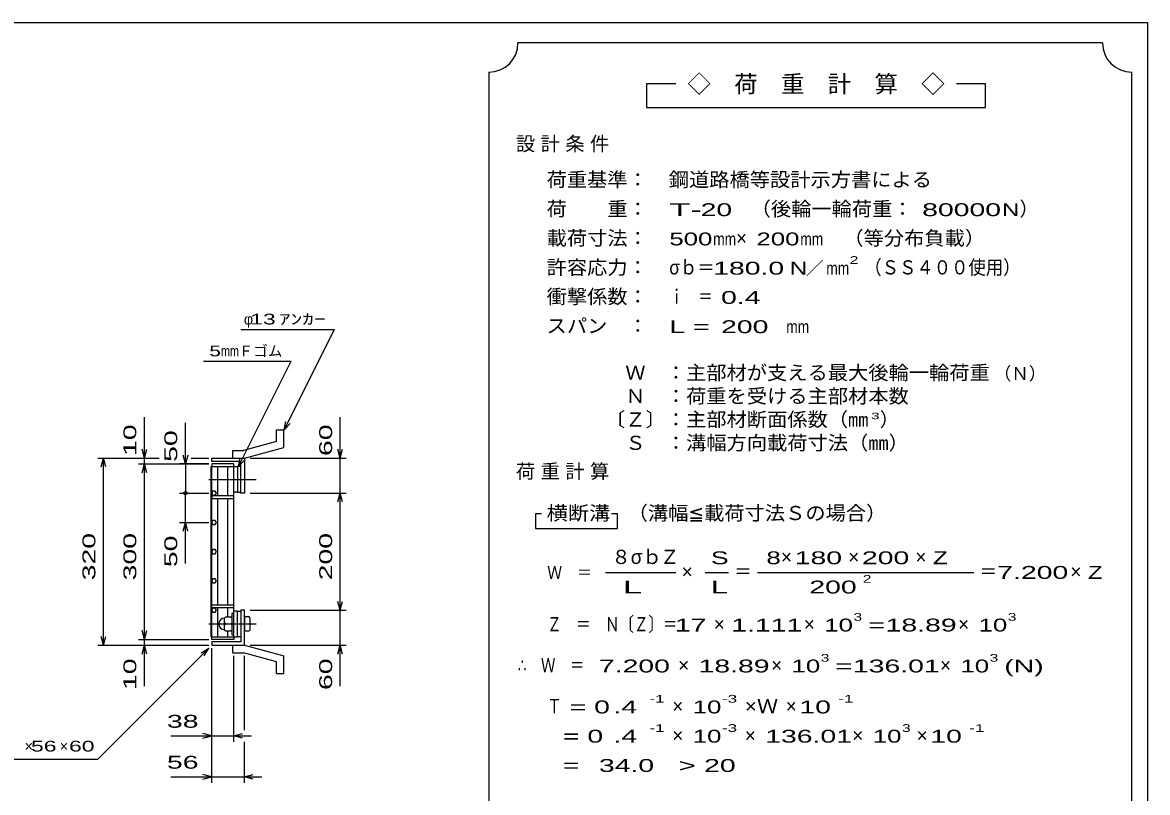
# Model space of a CAD drawing. Units: millimetres, scale not verified. Extents: x -1820 to 1731, y -1282 to 1054.
# Drawn here: x -194 to 1731, y -263 to 1054 of the extents above; entities that cross this region are included whole.
import ezdxf
from ezdxf.enums import TextEntityAlignment as Align

# ---------------------------------------------------------------- set-up
doc = ezdxf.new("R2010")
doc.units = ezdxf.units.MM
doc.header["$LTSCALE"] = 10
doc.linetypes.add('CHAIN', pattern=[18.5, 12, -1.5, 3.5, -1.5])
for name, color, linetype, lineweight in [('0_2', 150, 'Continuous', 25), ('16', 3, 'Continuous', 25), ('19', 6, 'Continuous', 25), ('22', 4, 'Continuous', 25), ('24', 2, 'Continuous', 25)]:
    doc.layers.add(name, color=color, linetype=linetype, lineweight=lineweight)
doc.styles.add('ベクトル', font='')
doc.styles.get('ベクトル').set_extended_font_data('ベクトル')

msp = doc.modelspace()

# ---------------------------------------------------------------- linework, layer by layer
at = {"layer": '0_2'}
for p, q in [((-1729, 1053.5), (1731, 1053.5)), ((1731, 1053.5), (1731, -1146.5))]:
    msp.add_line(p, q, dxfattribs=at)
at = {"layer": '16'}
for p, q in [((129.3, 3.5), (129.3, 294.5)), ((129.3, 294.5), (130, 294.5)), ((168, 299), (130, 299)), ((130, 299), (130, 294.5)), ((130, 294.5), (168, 294.5)), ((130, 3.5), (130, 294.5)), ((130, 294.5), (168, 294.5)), ((140.5, 244.5), (140.5, 294.5)), ((157.5, 244.5), (157.5, 294.5)), ((168, 294.5), (168, 299)), ((168, 3.5), (168, 294.5)), ((168, 294.5), (174, 294.5)), ((174, 294.5), (174, 250.5)), ((180, 294.5), (174, 294.5)), ((180, 250.5), (180, 294.5)), ((131.98, 252.45), (130, 248.97)), ((135.98, 252.48), (131.98, 252.45)), ((138, 249), (135.98, 252.48)), ((174, 250.5), (168, 250.5)), ((174, 250.5), (180, 250.5)), ((130, 248.97), (132.02, 245.52)), ((130, 244.5), (130, 240)), ((168, 244.5), (130, 244.5)), ((130, 240), (168, 240)), ((132.02, 245.52), (136.02, 245.55)), ((136.02, 245.55), (138, 249.03)), ((140.5, 58), (140.5, 240)), ((157.5, 58), (157.5, 240)), ((168, 240), (168, 244.5)), ((131.98, 202.45), (130, 198.97)), ((130, 198.97), (132.02, 195.52)), ((135.98, 202.48), (131.98, 202.45)), ((132.02, 195.52), (136.02, 195.55)), ((138, 199), (135.98, 202.48)), ((136.02, 195.55), (138, 199.03)), ((131.98, 152.45), (130, 148.97)), ((130, 148.97), (132.02, 145.52)), ((135.98, 152.48), (131.98, 152.45)), ((132.02, 145.52), (136.02, 145.55)), ((138, 149), (135.98, 152.48)), ((136.02, 145.55), (138, 149.03)), ((131.98, 102.45), (130, 98.97)), ((130, 98.97), (132.02, 95.52)), ((135.98, 102.48), (131.98, 102.45)), ((138, 99), (135.98, 102.48)), ((136.02, 95.55), (138, 99.03)), ((132.02, 95.52), (136.02, 95.55)), ((130, 53.5), (130, 58)), ((130, 58), (168, 58)), ((168, 53.5), (168, 58)), ((130, 53.5), (168, 53.5)), ((131.98, 52.45), (130, 48.97)), ((130, 48.97), (132.02, 45.52)), ((135.98, 52.48), (131.98, 52.45)), ((132.02, 45.52), (136.02, 45.55)), ((138, 49), (135.98, 52.48)), ((136.02, 45.55), (138, 49.03)), ((140.5, 3.5), (140.5, 53.5)), ((157.5, 38.5), (157.5, 53.5)), ((165, 7), (165, 44)), ((165, 44), (168, 44)), ((174, 47.5), (168, 47.5)), ((168, 7), (168, 44)), ((174, 3.5), (174, 47.5)), ((174, 47.5), (180, 47.5)), ((180, 47.5), (180, 3.5)), ((154, 37.5), (152, 35.5)), ((152, 15.5), (152, 35.5)), ((154, 25.5), (152, 27.5)), ((154, 25.5), (152, 23.5)), ((154, 37.5), (163, 37.5)), ((154, 25.5), (163, 25.5)), ((165, 35.5), (163, 37.5)), ((163, 25.5), (165, 27.5)), ((165, 23.5), (163, 25.5)), ((129.3, 3.5), (130, 3.5)), ((130, 3.5), (168, 3.5)), ((130, -1), (130, 3.5)), ((130, 3.5), (168, 3.5)), ((152, 15.5), (154, 13.5)), ((154, 13.5), (163, 13.5)), ((157.5, 3.5), (157.5, 12.5)), ((163, 13.5), (165, 15.5)), ((165, 7), (168, 7)), ((168, 3.5), (168, -1)), ((168, 3.5), (174, 3.5)), ((180, 3.5), (174, 3.5)), ((168, -1), (130, -1))]:
    msp.add_line(p, q, dxfattribs=at)
at = {"layer": '16', "linetype": 'CHAIN'}
for p, q in [((125, 272.5), (206, 272.5)), ((125, 25.5), (206, 25.5))]:
    msp.add_line(p, q, dxfattribs=at)
at = {"layer": '16'}
msp.add_arc((152, 25.5), 10, 90, 270, dxfattribs=at)
at = {"layer": '19'}
for p, q in [((240.61, 357.12), (253.61, 357.12)), ((240.61, 337.1), (240.61, 357.12)), ((253.61, 327.12), (253.61, 357.12)), ((240.61, 337.1), (184.28, 322.01)), ((130, 303), (130, 309)), ((130, 309), (186, 309)), ((165.99, 322.01), (184.28, 322.01)), ((165.99, 309.01), (165.99, 322.01)), ((166, 309), (186, 309)), ((186, 309), (253.61, 327.12)), ((186, 309), (186, 249)), ((180, 303), (130, 303)), ((180, 249), (180, 303)), ((186, 249), (180, 249)), ((186, 49), (180, 49)), ((180, 49), (180, -5)), ((186, -11), (186, 49)), ((194, 37.5), (186, 37.5)), ((186, 37.5), (186, 13.5)), ((186, 25.5), (194, 25.5)), ((196, 35.5), (194, 37.5)), ((196, 27.5), (194, 25.5)), ((194, 25.5), (196, 23.5)), ((196, 15.5), (196, 35.5)), ((186, 13.5), (194, 13.5)), ((194, 13.5), (196, 15.5)), ((130, -5), (130, -11)), ((180, -5), (130, -5)), ((130, -11), (186, -11)), ((165.99, -24.01), (165.99, -11.01)), ((166, -11), (186, -11)), ((186, -11), (253.61, -29.12)), ((165.99, -24.01), (184.28, -24.01)), ((240.61, -39.1), (184.28, -24.01)), ((253.61, -59.12), (253.61, -29.12)), ((240.61, -59.12), (240.61, -39.1)), ((240.61, -59.12), (253.61, -59.12))]:
    msp.add_line(p, q, dxfattribs=at)
at = {"layer": '22'}
for p, q in [((180, 529), (340, 529)), ((254, 357), (340, 529)), ((116, 474.5), (266, 474.5)), ((176, 294.5), (266, 474.5)), ((15, 309), (15, 379)), ((85, 299), (85, 369)), ((254, 357), (257, 371.6)), ((254, 357), (264, 368)), ((350, 309), (350, 379)), ((-65, 309), (40, 309)), ((-59, 294), (-55, 309)), ((-51, 294), (-55, 309)), ((-55, -11), (-55, 309)), ((5, 309), (40, 309)), ((15, 309), (11, 324)), ((15, 309), (19, 324)), ((15, 299), (15, 309)), ((85, 299), (81, 314)), ((89, 314), (85, 299)), ((95, 309), (125, 309)), ((95, 309), (125, 309)), ((176, 294.5), (179, 309.1)), ((196, 309), (360, 309)), ((350, 309), (346, 324)), ((350, 309), (354, 324)), ((350, 249), (350, 309)), ((5, 299), (125, 299)), ((11, 284), (15, 299)), ((19, 284), (15, 299)), ((15, -1), (15, 299)), ((125, 299), (75, 299)), ((85, 299), (85, 249)), ((176, 294.5), (186, 305.5)), ((75, 249), (125, 249)), ((85, 199), (85, 249)), ((196, 249), (360, 249)), ((346, 234), (350, 249)), ((354, 234), (350, 249)), ((350, 49), (350, 249)), ((75, 199), (125, 199)), ((81, 184), (85, 199)), ((89, 184), (85, 199)), ((85, 129), (85, 199)), ((350, 49), (346, 64)), ((350, 49), (354, 64)), ((196, 49), (360, 49)), ((350, -11), (350, 49)), ((-55, -11), (-59, 4)), ((-55, -11), (-51, 4)), ((15, -1), (11, 14)), ((15, -1), (19, 14)), ((-65, -11), (125, -11)), ((-65, -206), (125, -16)), ((5, -1), (125, -1)), ((5, -11), (125, -11)), ((11, -26), (15, -11)), ((15, -11), (15, -1)), ((19, -26), (15, -11)), ((15, -81), (15, -11)), ((112, -24), (125, -16)), ((117, -29), (125, -16)), ((130, -176), (130, -16)), ((130, -246), (130, -16)), ((196, -11), (360, -11)), ((346, -26), (350, -11)), ((354, -26), (350, -11)), ((350, -81), (350, -11)), ((168, -176), (168, -29)), ((186, -156), (186, -29)), ((60, -166), (130, -166)), ((130, -166), (115, -162)), ((115, -170), (130, -166)), ((130, -166), (168, -166)), ((168, -166), (183, -162)), ((183, -170), (168, -166)), ((168, -166), (198, -166)), ((186, -246), (186, -176)), ((-265, -206), (-65, -206)), ((60, -236), (130, -236)), ((130, -236), (115, -232)), ((115, -240), (130, -236)), ((130, -236), (186, -236)), ((186, -236), (201, -232)), ((201, -240), (186, -236)), ((186, -236), (216, -236))]:
    msp.add_line(p, q, dxfattribs=at)
msp.add_circle((85, 249), 3, dxfattribs=at)
at = {"layer": '24', "color": 4}
for p, q in [((1654, 1018.5), (654, 1018.5)), ((604, 968.5), (604, -581.5)), ((1704, -581.5), (1704, 968.5)), ((924, 948.5), (874, 948.5)), ((874, 948.5), (874, 908.5)), ((1454, 948.5), (1404, 948.5)), ((1454, 908.5), (1454, 948.5)), ((874, 908.5), (1454, 908.5)), ((694, 213.5), (684, 213.5)), ((684, 213.5), (684, 188.5)), ((824, 213.5), (814, 213.5)), ((824, 188.5), (824, 213.5)), ((684, 188.5), (824, 188.5)), ((804, 113.5), (924, 113.5)), ((974, 113.5), (1014, 113.5)), ((1064, 113.5), (1434, 113.5))]:
    msp.add_line(p, q, dxfattribs=at)
for centre, start, end in [((604, 1018.5), 270, 0), ((1704, 1018.5), 180, 270)]:
    msp.add_arc(centre, 50, start, end, dxfattribs=at)

# ---------------------------------------------------------------- texts
at = {"layer": '22', "color": 2, "style": 'ベクトル'}
for s, p in [('φ', (185, 546.5)), ('Ｆゴム', (176, 492)), ('×', (-190, -183.5)), ('×', (-130, -183.5))]:
    msp.add_text(s, height=18.33, dxfattribs=at).set_placement(p, align=Align.MIDDLE_LEFT)
for s, height, width, p in [(' 13 ', 18.33, 1.6, (185, 546.5)), ('ｱﾝｶｰ', 18.33, 1.6, (245, 546.5)), ('5', 18.33, 1.45, (126, 492)), ('mm', 18.33, 0.75, (146, 492)), (' 38 ', 21.99, 1.65, (40, -141)), (' 56 ', 18.33, 1.6, (-190, -183.5)), (' 60 ', 18.33, 1.6, (-125, -183.5)), (' 56 ', 21.99, 1.65, (40, -211))]:
    msp.add_text(s, height=height, dxfattribs=dict(at, width=width)).set_placement(p, align=Align.MIDDLE_LEFT)
at = {"layer": '22', "color": 2, "style": 'ベクトル', "width": 1.65}
for s, p in [(' 10 ', (-10, 299)), (' 50 ', (60, 289)), (' 60 ', (325, 299)), (' 320 ', (-80, 86.5)), (' 300 ', (-10, 86.5)), (' 50 ', (60, 109)), (' 200 ', (325, 86.5)), (' 10 ', (-10, -101)), (' 60 ', (325, -101))]:
    msp.add_text(s, height=21.99, rotation=90, dxfattribs=at).set_placement(p, align=Align.MIDDLE_LEFT)
at = {"layer": '24', "style": 'ベクトル'}
for s, height, p in [('◇\u3000荷\u3000重\u3000計\u3000算\u3000◇', 29.33, (944, 948.5)), ('）', 24.19, (1512, 735)), ('×', 24.19, (1027, 685)), ('／', 21.99, (1146.5, 633.5)), ('（Ｎ）', 21.99, (1468, 453.5)), ('）', 24.19, (1273, 375)), ('σｂ', 24.19, (847, 140)), ('８', 24.19, (814, 140)), ('Ｚ', 24.19, (897, 140)), ('×', 24.19, (1104, 140)), ('×', 24.19, (1219, 140)), ('×', 24.19, (1334, 140)), ('×', 24.19, (934, 115)), ('×', 24.19, (1599, 115)), ('×', 24.19, (989, 25)), ('×', 24.19, (1143, 25)), ('×', 24.19, (1407, 25)), ('×', 24.19, (928, -45)), ('×', 24.19, (1087, -45)), ('×', 24.19, (1376, -45)), ('×', 24.19, (918, -115)), ('×', 24.19, (1112, -115)), ('×', 24.19, (918, -165)), ('×', 24.19, (1042, -165)), ('×', 24.19, (1226, -165)), ('×', 24.19, (1336, -165))]:
    msp.add_text(s, height=height, dxfattribs=at).set_placement(p, align=Align.MIDDLE_LEFT)
for s, height, width, p in [('荷重基準：\u3000', 24.19, 1.05, (703, 785)), ('鋼道路橋等設計示方書による', 24.19, 1.05, (912, 785)), ('荷\u3000\u3000重：\u3000', 24.19, 1.05, (703, 735)), ('（後輪一輪荷重：', 24.19, 1.05, (1052, 735)), ('T-', 21.99, 2, (913, 733.5)), (' 20 ', 21.99, 1.65, (953, 733.5)), (' 80000', 21.99, 1.65, (1332, 733.5)), ('N', 21.99, 1.4, (1482, 733.5)), ('載荷寸法：\u3000', 24.19, 1.05, (703, 685)), ('500', 21.99, 1.5, (913, 683.5)), ('200', 21.99, 1.5, (1062, 683.5)), ('\u3000（等分布負載）', 24.19, 1.05, (1176, 685)), ('mm', 21.99, 0.8, (988, 683.5)), ('mm', 21.99, 0.8, (1137, 683.5)), ('許容応力：\u3000', 24.19, 1.05, (703, 635)), ('σｂ＝', 24.19, 0.9, (913, 635)), ('180.0', 21.99, 1.65, (988, 633.5)), ('N', 21.99, 1.4, (1119, 633.5)), ('mm', 21.99, 0.8, (1181.5, 633.5)), ('2', 13.2, 1.5, (1221.5, 647.5)), ('（ＳＳ４００使用）', 24.19, 0.9, (1246.5, 635)), ('衝撃係数：\u3000', 24.19, 1.05, (703, 585)), ('ｉ\u3000＝', 24.19, 0.75, (913, 585)), (' 0.4', 21.99, 1.65, (988, 583.5)), ('スパン\u3000：\u3000', 24.19, 1.05, (703, 535)), ('L =', 21.99, 1.65, (913, 533.5)), (' 200 ', 21.99, 1.65, (988, 533.5)), ('mm', 21.99, 0.8, (1113, 533.5)), ('\u3000Ｗ\u3000：主部材が支える最大後輪一輪荷重', 24.19, 1.05, (803, 455)), ('\u3000Ｎ\u3000：荷重を受ける主部材本数', 24.19, 1.05, (803, 415)), ('〔Ｚ〕：主部材断面係数（㎜', 24.19, 1.05, (803, 375)), ('3', 11, 1.8, (1258, 381)), ('\u3000Ｓ\u3000：溝幅方向載荷寸法（㎜）', 24.19, 1.05, (803, 335)), ('\u3000（溝幅≦載荷寸法Ｓの場合）', 24.19, 1.05, (807, 215)), ('横断溝', 24.19, 1.1, (703, 215)), ('S', 21.99, 1.55, (984, 138.5)), ('8', 21.99, 1.5, (1079, 138.5)), (' 180 ', 21.99, 1.65, (1114, 138.5)), (' 200 ', 21.99, 1.65, (1229, 138.5)), ('Z', 21.99, 1.4, (1364, 138.5)), ('Ｗ\u3000＝', 21.99, 0.85, (704, 113.5)), ('＝', 24.19, 0.9, (1024, 115)), ('＝', 24.19, 0.9, (1444, 115)), ('7.200', 21.99, 1.65, (1474, 113.5)), ('Z', 21.99, 1.4, (1629, 113.5)), ('L', 21.99, 1.8, (984, 88.5)), (' 200 ', 21.99, 1.65, (1139, 88.5)), ('2', 13.2, 1.5, (1244, 102.5)), ('Ｚ\u3000＝\u3000Ｎ〔Ｚ〕＝', 24.19, 0.75, (704, 25)), ('3', 13.2, 1.5, (1228, 37.5)), ('3', 13.2, 1.5, (1492, 37.5)), (' 17 ', 21.99, 1.65, (909, 23.5)), ('1.111', 21.99, 1.65, (1019, 23.5)), ('10', 21.99, 1.5, (1178, 23.5)), ('=', 21.99, 1.7, (1253, 23.5)), ('18.89', 21.99, 1.65, (1283, 23.5)), ('10', 21.99, 1.5, (1442, 23.5)), ('∴\u3000Ｗ\u3000＝', 24.19, 0.75, (654, -45)), (' 7.200', 21.99, 1.65, (779, -46.5)), ('18.89', 21.99, 1.65, (963, -46.5)), ('10', 21.99, 1.5, (1122, -46.5)), ('3', 13.2, 1.5, (1172, -32.5)), ('136.01', 21.99, 1.65, (1227, -46.5)), ('10', 21.99, 1.5, (1411, -46.5)), ('3', 13.2, 1.5, (1461, -32.5)), ('(N)', 21.99, 1.65, (1486, -46.5)), ('=', 21.99, 1.7, (1197, -46.5)), ('-1', 13.2, 1.65, (879, -102.5)), ('-3', 13.2, 1.65, (1003, -102.5)), ('-1', 13.2, 1.65, (1202, -102.5)), ('Ｔ', 24.19, 0.75, (704, -115)), (' = 0', 21.99, 1.65, (729, -116.5)), (' .4 ', 21.99, 1.65, (804, -116.5)), ('10', 21.99, 1.5, (953, -116.5)), ('×Ｗ', 24.19, 1.1, (1042, -115)), (' 10 ', 21.99, 1.65, (1122, -116.5)), ('-1', 13.2, 1.65, (879, -152.5)), ('-3', 13.2, 1.65, (1003, -152.5)), ('3', 13.2, 1.5, (1311, -152.5)), ('-1', 13.2, 1.65, (1426, -152.5)), ('  = 0', 21.99, 1.65, (704, -166.5)), (' .4 ', 21.99, 1.65, (804, -166.5)), ('10', 21.99, 1.5, (953, -166.5)), ('136.01', 21.99, 1.65, (1077, -166.5)), ('10', 21.99, 1.5, (1261, -166.5)), (' 10 ', 21.99, 1.65, (1346, -166.5)), (' 34.0', 21.99, 1.65, (779, -216.5)), ('>', 21.99, 1.7, (929, -216.5)), (' 20 ', 21.99, 1.65, (959, -216.5)), ('  =', 21.99, 1.65, (704, -216.5))]:
    msp.add_text(s, height=height, dxfattribs=dict(at, width=width)).set_placement(p, align=Align.MIDDLE_LEFT)
at = {"layer": '24', "attachment_point": 4, "style": 'ベクトル'}
for s, insert, char_height in [('\\T1.28;設計条件', (650.5, 845), 24.19), ('\\T1.28;荷重計算', (650.5, 285), 24.19), ('\\T1.5;\\W2;\\~L\\~', (809, 88.5), 21.99)]:
    msp.add_mtext(s, dxfattribs=dict(at, insert=insert, char_height=char_height))

doc.saveas('drawing.dxf')
